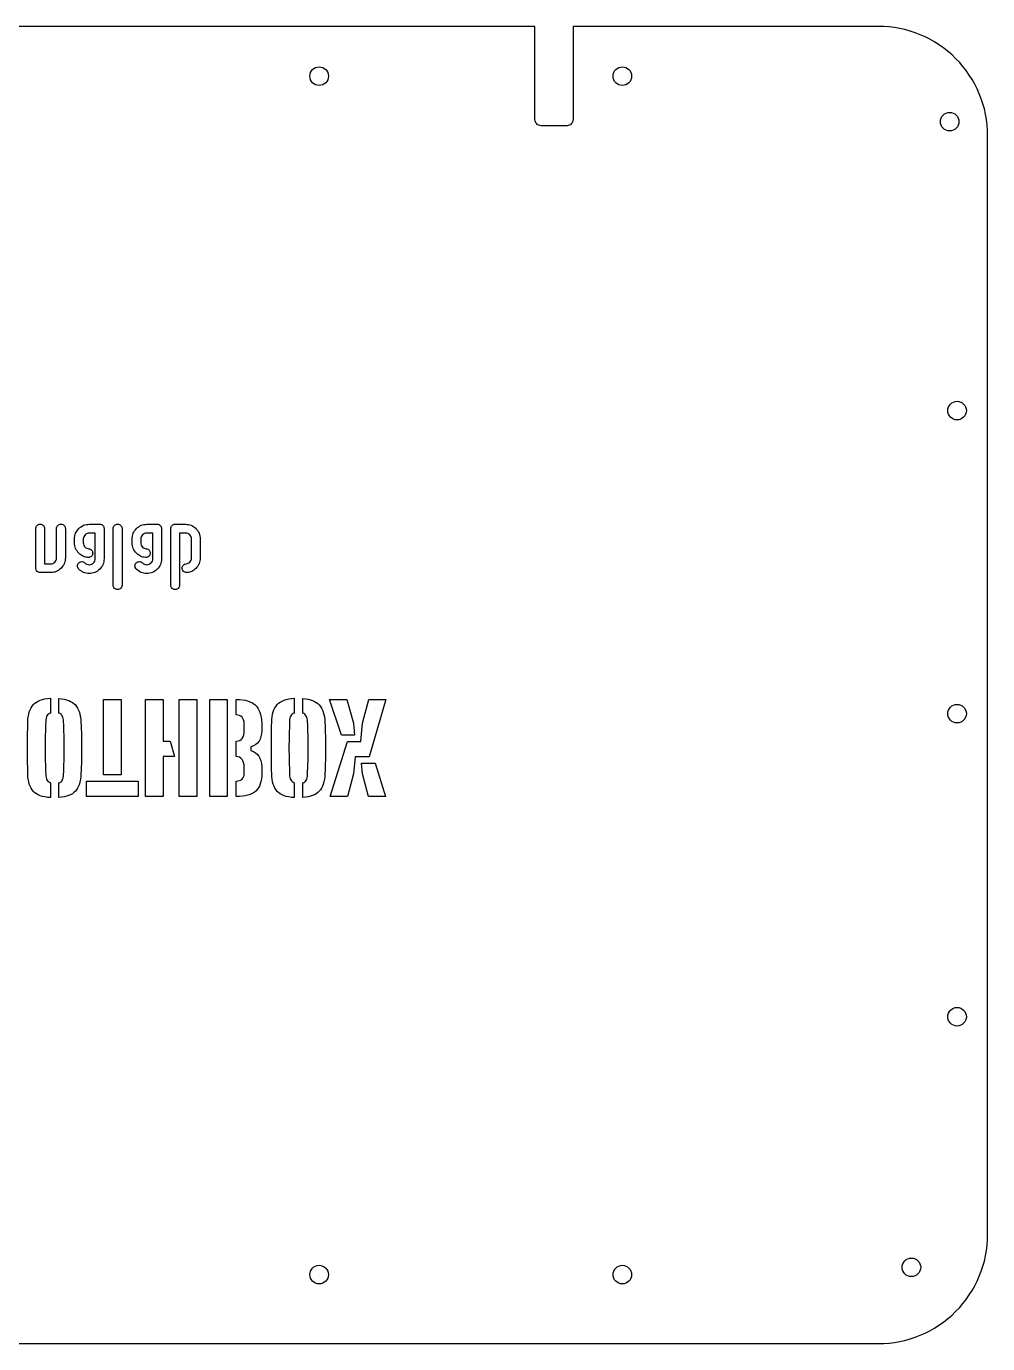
# Model space of a CAD drawing. Header units: millimetres. Extents: x -152 to 152, y -96 to 110.
# Drawn here: x 1.6 to 151.5, y -95.8 to 109.8 of the extents above; entities that cross this region are included whole.
import ezdxf

# ---------------------------------------------------------------- set-up
doc = ezdxf.new("R2010")
doc.units = ezdxf.units.MM
doc.layers.add('CUTOUTS', color=1, linetype='CONTINUOUS')
doc.layers.add('PERIMETER', color=5, linetype='CONTINUOUS')

msp = doc.modelspace()

# ---------------------------------------------------------------- linework, layer by layer
at = {"layer": 'CUTOUTS'}
for p, q in [((3.11, 25.22), (3.11, 31.4)), ((4.48, 31.4), (4.48, 25.91)), ((6.34, 26.84), (6.34, 31.4)), ((7.72, 31.4), (7.72, 26.84)), ((11.45, 32.09), (13.06, 32.09)), ((13.75, 31.4), (13.75, 26.7)), ((15.18, 22.57), (15.18, 31.4)), ((16.55, 31.4), (16.55, 22.57)), ((20.43, 32.09), (22.04, 32.09)), ((22.73, 31.4), (22.73, 26.7)), ((24.15, 22.57), (24.15, 31.4)), ((24.84, 32.09), (26.45, 32.09)), ((9.14, 29.19), (9.14, 29.78)), ((10.51, 29.78), (10.51, 29.18)), ((12.38, 30.71), (11.44, 30.71)), ((12.38, 26.7), (12.38, 30.71)), ((18.12, 29.19), (18.12, 29.78)), ((19.49, 29.78), (19.49, 29.18)), ((21.36, 30.71), (20.42, 30.71)), ((21.36, 26.7), (21.36, 30.71)), ((26.46, 30.71), (25.52, 30.71)), ((25.52, 30.71), (25.52, 22.57)), ((27.39, 26.83), (27.39, 29.78)), ((28.76, 29.78), (28.76, 26.83)), ((4.48, 25.91), (5.41, 25.91)), ((5.41, 24.53), (3.8, 24.53)), ((5.38, 4.93), (5.38, 2.62)), ((6.71, 2.6), (6.71, 4.89)), ((34.34, 2.32), (34.34, 4.74)), ((43.41, 4.93), (43.41, 2.62)), ((44.76, 2.6), (44.76, 4.89)), ((35.6, 0.02), (35.6, 1.03)), ((34.34, -4.17), (34.34, -1.76)), ((36.62, -2.68), (36.62, -3.22)), ((35.6, -6.88), (35.6, -5.8)), ((34.34, -10.4), (34.34, -7.99)), ((38.36, -6.22), (38.36, -6.74)), ((5.38, -8.24), (5.38, -10.57)), ((6.71, -10.57), (6.71, -8.28)), ((43.41, -8.24), (43.41, -10.57)), ((44.76, -10.57), (44.76, -8.28))]:
    msp.add_line(p, q, dxfattribs=at)
for points in [[(13.68, 4.75), (16.44, 4.75), (16.44, -7), (13.68, -7)], [(20.21, -10.4), (20.21, 4.75), (22.97, 4.75), (22.97, -1.75), (24.08, -1.75), (24.73, -4.17), (22.97, -4.17), (22.97, -10.4)], [(25.45, -10.4), (25.45, 4.75), (28.21, 4.75), (28.21, -10.4)], [(32.97, -10.4), (30.22, -10.4), (30.22, 4.75), (32.97, 4.75)], [(50.79, -0.83), (48.93, 4.75), (51.63, 4.75), (52.66, 1.03), (52.8, -0.83)], [(53.77, -1.81), (54.03, 1.03), (55.02, 4.75), (57.72, 4.75), (55.09, -4.23), (52.91, -4.23), (52.66, -6.87), (51.69, -10.4), (48.99, -10.4), (51.74, -1.81)], [(56.02, -5.2), (57.65, -10.4), (54.97, -10.4), (54.03, -6.87), (53.89, -5.2)], [(11.02, -7.99), (19.06, -7.99), (19.06, -10.4), (11.02, -10.4)]]:
    msp.add_lwpolyline(points, close=True, dxfattribs=at)
for centre in [(47.29, 102), (94.58, 102), (145.63, 94.9), (146.78, 49.82), (146.78, 2.53), (146.78, -44.76), (47.29, -85), (94.58, -85), (139.66, -83.86)]:
    msp.add_circle(centre, 1.45, dxfattribs=at)
for points, knots in [([(3.11, 31.4), (3.12, 31.5), (3.13, 31.59), (3.16, 31.67), (3.19, 31.74), (3.25, 31.81), (3.31, 31.89)], [-0.05741841, -0.05741841, -0.05741841, -0.05741841, -0.02862333, -0.02862333, -0.02862333, -0.00046856, -0.00046856, -0.00046856, -0.00046856]), ([(3.31, 31.89), (3.38, 31.95), (3.45, 32.01), (3.53, 32.04), (3.6, 32.07), (3.7, 32.08), (3.79, 32.09)], [-0.05716279, -0.05716279, -0.05716279, -0.05716279, -0.02900868, -0.02900868, -0.02900868, -0.00042718, -0.00042718, -0.00042718, -0.00042718]), ([(3.79, 32.09), (3.89, 32.08), (3.98, 32.07), (4.06, 32.04), (4.13, 32.01), (4.21, 31.95), (4.28, 31.89)], [-0.05720434, -0.05720434, -0.05720434, -0.05720434, -0.02862293, -0.02862293, -0.02862293, -0.0004685, -0.0004685, -0.0004685, -0.0004685]), ([(4.28, 31.89), (4.34, 31.81), (4.4, 31.74), (4.43, 31.67), (4.46, 31.59), (4.47, 31.5), (4.48, 31.4)], [-0.05716303, -0.05716303, -0.05716303, -0.05716303, -0.02900821, -0.02900821, -0.02900821, -0.00021313, -0.00021313, -0.00021313, -0.00021313]), ([(6.34, 31.4), (6.35, 31.5), (6.36, 31.59), (6.39, 31.67), (6.43, 31.74), (6.48, 31.81), (6.54, 31.89)], [-0.05741841, -0.05741841, -0.05741841, -0.05741841, -0.02862333, -0.02862333, -0.02862333, -0.00046856, -0.00046856, -0.00046856, -0.00046856]), ([(6.54, 31.89), (6.62, 31.95), (6.69, 32.01), (6.76, 32.04), (6.84, 32.07), (6.93, 32.08), (7.03, 32.09)], [-0.05716279, -0.05716279, -0.05716279, -0.05716279, -0.02900868, -0.02900868, -0.02900868, -0.00042722, -0.00042722, -0.00042722, -0.00042722]), ([(7.03, 32.09), (7.13, 32.08), (7.22, 32.07), (7.3, 32.04), (7.37, 32.01), (7.44, 31.95), (7.52, 31.89)], [-0.05720416, -0.05720416, -0.05720416, -0.05720416, -0.02862372, -0.02862372, -0.02862372, -0.00046856, -0.00046856, -0.00046856, -0.00046856]), ([(7.52, 31.89), (7.58, 31.81), (7.64, 31.74), (7.67, 31.67), (7.7, 31.59), (7.71, 31.5), (7.72, 31.4)], [-0.05716298, -0.05716298, -0.05716298, -0.05716298, -0.02900821, -0.02900821, -0.02900821, -0.00021313, -0.00021313, -0.00021313, -0.00021313]), ([(9.14, 29.78), (9.17, 30.09), (9.2, 30.4), (9.31, 30.67), (9.42, 30.94), (9.62, 31.17), (9.81, 31.41)], [-0.1839139, -0.1839139, -0.1839139, -0.1839139, -0.0919168, -0.0919168, -0.0919168, -0.0004525, -0.0004525, -0.0004525, -0.0004525]), ([(9.81, 31.41), (10.06, 31.61), (10.29, 31.81), (10.56, 31.92), (10.83, 32.03), (11.14, 32.06), (11.45, 32.09)], [-0.1836821, -0.1836821, -0.1836821, -0.1836821, -0.0922173, -0.0922173, -0.0922173, -0.0002207, -0.0002207, -0.0002207, -0.0002207]), ([(13.06, 32.09), (13.16, 32.08), (13.25, 32.07), (13.33, 32.04), (13.41, 32.01), (13.48, 31.95), (13.55, 31.89)], [-0.05741864, -0.05741864, -0.05741864, -0.05741864, -0.02862214, -0.02862214, -0.02862214, -0.00046845, -0.00046845, -0.00046845, -0.00046845]), ([(13.55, 31.89), (13.61, 31.81), (13.67, 31.74), (13.7, 31.67), (13.73, 31.59), (13.74, 31.5), (13.75, 31.4)], [-0.05716308, -0.05716308, -0.05716308, -0.05716308, -0.02900821, -0.02900821, -0.02900821, -0.00021313, -0.00021313, -0.00021313, -0.00021313]), ([(15.18, 31.4), (15.18, 31.5), (15.19, 31.59), (15.22, 31.67), (15.26, 31.74), (15.31, 31.81), (15.37, 31.89)], [-0.05741841, -0.05741841, -0.05741841, -0.05741841, -0.02862333, -0.02862333, -0.02862333, -0.00046861, -0.00046861, -0.00046861, -0.00046861]), ([(15.37, 31.89), (15.45, 31.95), (15.52, 32.01), (15.59, 32.04), (15.67, 32.07), (15.76, 32.08), (15.86, 32.09)], [-0.05716259, -0.05716259, -0.05716259, -0.05716259, -0.02900774, -0.02900774, -0.02900774, -0.00042726, -0.00042726, -0.00042726, -0.00042726]), ([(15.86, 32.09), (15.96, 32.08), (16.05, 32.07), (16.13, 32.04), (16.2, 32.01), (16.27, 31.95), (16.35, 31.89)], [-0.05720412, -0.05720412, -0.05720412, -0.05720412, -0.02862372, -0.02862372, -0.02862372, -0.00046856, -0.00046856, -0.00046856, -0.00046856]), ([(16.35, 31.89), (16.41, 31.81), (16.47, 31.74), (16.5, 31.67), (16.53, 31.59), (16.54, 31.5), (16.55, 31.4)], [-0.05716298, -0.05716298, -0.05716298, -0.05716298, -0.02900821, -0.02900821, -0.02900821, -0.00021313, -0.00021313, -0.00021313, -0.00021313]), ([(18.12, 29.78), (18.15, 30.09), (18.18, 30.4), (18.29, 30.67), (18.4, 30.94), (18.59, 31.17), (18.79, 31.41)], [-0.1839139, -0.1839139, -0.1839139, -0.1839139, -0.0919168, -0.0919168, -0.0919168, -0.0004525, -0.0004525, -0.0004525, -0.0004525]), ([(18.79, 31.41), (19.03, 31.61), (19.27, 31.81), (19.54, 31.92), (19.8, 32.03), (20.11, 32.06), (20.43, 32.09)], [-0.1836837, -0.1836837, -0.1836837, -0.1836837, -0.0922173, -0.0922173, -0.0922173, -0.0002207, -0.0002207, -0.0002207, -0.0002207]), ([(22.04, 32.09), (22.14, 32.08), (22.23, 32.07), (22.31, 32.04), (22.38, 32.01), (22.45, 31.95), (22.53, 31.89)], [-0.05741827, -0.05741827, -0.05741827, -0.05741827, -0.02862372, -0.02862372, -0.02862372, -0.00046856, -0.00046856, -0.00046856, -0.00046856]), ([(22.53, 31.89), (22.59, 31.81), (22.65, 31.74), (22.68, 31.67), (22.71, 31.59), (22.72, 31.5), (22.73, 31.4)], [-0.05716298, -0.05716298, -0.05716298, -0.05716298, -0.02900821, -0.02900821, -0.02900821, -0.00021313, -0.00021313, -0.00021313, -0.00021313]), ([(24.15, 31.4), (24.16, 31.5), (24.17, 31.59), (24.2, 31.67), (24.23, 31.74), (24.29, 31.81), (24.35, 31.89)], [-0.05741841, -0.05741841, -0.05741841, -0.05741841, -0.02862333, -0.02862333, -0.02862333, -0.00046861, -0.00046861, -0.00046861, -0.00046861]), ([(24.35, 31.89), (24.43, 31.95), (24.5, 32.01), (24.57, 32.04), (24.65, 32.07), (24.74, 32.08), (24.84, 32.09)], [-0.05716446, -0.05716446, -0.05716446, -0.05716446, -0.02900962, -0.02900962, -0.02900962, -0.00021311, -0.00021311, -0.00021311, -0.00021311]), ([(26.45, 32.09), (26.77, 32.06), (27.08, 32.03), (27.34, 31.92), (27.61, 31.81), (27.85, 31.61), (28.09, 31.41)], [-0.1839139, -0.1839139, -0.1839139, -0.1839139, -0.0919173, -0.0919173, -0.0919173, -0.0004524, -0.0004524, -0.0004524, -0.0004524]), ([(28.09, 31.41), (28.29, 31.17), (28.48, 30.94), (28.59, 30.67), (28.7, 30.4), (28.73, 30.09), (28.76, 29.78)], [-0.1836833, -0.1836833, -0.1836833, -0.1836833, -0.0922179, -0.0922179, -0.0922179, -0.0002207, -0.0002207, -0.0002207, -0.0002207]), ([(9.82, 27.56), (9.62, 27.8), (9.42, 28.03), (9.31, 28.3), (9.2, 28.57), (9.17, 28.88), (9.14, 29.19)], [-0.1835932, -0.1835932, -0.1835932, -0.1835932, -0.0921446, -0.0921446, -0.0921446, -0.0002219, -0.0002219, -0.0002219, -0.0002219]), ([(10.79, 30.44), (10.79, 30.44), (10.79, 30.44), (10.79, 30.44), (10.71, 30.34), (10.63, 30.25), (10.58, 30.14), (10.54, 30.02), (10.52, 29.9), (10.51, 29.79), (10.51, 29.79), (10.51, 29.79), (10.51, 29.78)], [-0.06929924, -0.06929924, -0.06929924, -0.06929924, -0.06887265, -0.06887265, -0.06887265, -0.03420198, -0.03420198, -0.03420198, 0, 0, 0, 0.0002338, 0.0002338, 0.0002338, 0.0002338]), ([(10.51, 29.18), (10.51, 29.18), (10.51, 29.18), (10.51, 29.18), (10.52, 29.06), (10.53, 28.94), (10.58, 28.83), (10.63, 28.72), (10.71, 28.62), (10.78, 28.53), (10.78, 28.53), (10.78, 28.53), (10.78, 28.53)], [-0.06924978, -0.06924978, -0.06924978, -0.06924978, -0.06901931, -0.06901931, -0.06901931, -0.03474431, -0.03474431, -0.03474431, 0, 0, 0, 0.00046481, 0.00046481, 0.00046481, 0.00046481]), ([(11.44, 30.71), (11.44, 30.71), (11.44, 30.71), (11.44, 30.71), (11.32, 30.7), (11.2, 30.69), (11.09, 30.65), (10.98, 30.6), (10.88, 30.52), (10.79, 30.44), (10.79, 30.44), (10.79, 30.44), (10.79, 30.44)], [-0.06910663, -0.06910663, -0.06910663, -0.06910663, -0.06887287, -0.06887287, -0.06887287, -0.03467042, -0.03467042, -0.03467042, 0, 0, 0, 0.00042659, 0.00042659, 0.00042659, 0.00042659]), ([(18.8, 27.56), (18.6, 27.8), (18.4, 28.03), (18.29, 28.3), (18.18, 28.57), (18.15, 28.88), (18.12, 29.19)], [-0.1835931, -0.1835931, -0.1835931, -0.1835931, -0.0921446, -0.0921446, -0.0921446, -0.0002219, -0.0002219, -0.0002219, -0.0002219]), ([(19.77, 30.44), (19.76, 30.44), (19.76, 30.44), (19.76, 30.44), (19.69, 30.34), (19.61, 30.25), (19.56, 30.14), (19.51, 30.02), (19.5, 29.9), (19.49, 29.79), (19.49, 29.79), (19.49, 29.79), (19.49, 29.78)], [-0.06929986, -0.06929986, -0.06929986, -0.06929986, -0.06887336, -0.06887336, -0.06887336, -0.03420161, -0.03420161, -0.03420161, 0, 0, 0, 0.00023361, 0.00023361, 0.00023361, 0.00023361]), ([(19.49, 29.18), (19.49, 29.18), (19.49, 29.18), (19.49, 29.18), (19.5, 29.06), (19.51, 28.94), (19.56, 28.83), (19.61, 28.72), (19.68, 28.62), (19.76, 28.53), (19.76, 28.53), (19.76, 28.53), (19.76, 28.53)], [-0.06925081, -0.06925081, -0.06925081, -0.06925081, -0.06902037, -0.06902037, -0.06902037, -0.03474537, -0.03474537, -0.03474537, 0, 0, 0, 0.00046467, 0.00046467, 0.00046467, 0.00046467]), ([(20.42, 30.71), (20.42, 30.71), (20.42, 30.71), (20.42, 30.71), (20.3, 30.7), (20.18, 30.69), (20.07, 30.65), (19.95, 30.6), (19.86, 30.52), (19.77, 30.44), (19.77, 30.44), (19.77, 30.44), (19.77, 30.44)], [-0.06910823, -0.06910823, -0.06910823, -0.06910823, -0.06887444, -0.06887444, -0.06887444, -0.03467199, -0.03467199, -0.03467199, 0, 0, 0, 0.00042651, 0.00042651, 0.00042651, 0.00042651]), ([(27.11, 30.44), (27.11, 30.44), (27.11, 30.44), (27.11, 30.44), (27.02, 30.52), (26.93, 30.6), (26.81, 30.65), (26.7, 30.69), (26.58, 30.7), (26.46, 30.71), (26.46, 30.71), (26.46, 30.71), (26.46, 30.71)], [-0.06929934, -0.06929934, -0.06929934, -0.06929934, -0.06887287, -0.06887287, -0.06887287, -0.03420245, -0.03420245, -0.03420245, 0, 0, 0, 0.00023376, 0.00023376, 0.00023376, 0.00023376]), ([(27.39, 29.78), (27.39, 29.79), (27.39, 29.79), (27.39, 29.79), (27.38, 29.9), (27.37, 30.02), (27.32, 30.14), (27.27, 30.25), (27.19, 30.34), (27.12, 30.44), (27.12, 30.44), (27.12, 30.44), (27.11, 30.44)], [-0.06910744, -0.06910744, -0.06910744, -0.06910744, -0.06887365, -0.06887365, -0.06887365, -0.03467214, -0.03467214, -0.03467214, 0, 0, 0, 0.00042647, 0.00042647, 0.00042647, 0.00042647]), ([(6.07, 26.18), (6.07, 26.18), (6.07, 26.18), (6.07, 26.18), (6.15, 26.28), (6.23, 26.37), (6.28, 26.48), (6.32, 26.6), (6.33, 26.72), (6.34, 26.83), (6.34, 26.83), (6.34, 26.84), (6.34, 26.84)], [-0.06929971, -0.06929971, -0.06929971, -0.06929971, -0.06887319, -0.06887319, -0.06887319, -0.03420198, -0.03420198, -0.03420198, 0, 0, 0, 0.00023378, 0.00023378, 0.00023378, 0.00023378]), ([(7.72, 26.84), (7.69, 26.53), (7.66, 26.22), (7.55, 25.95), (7.44, 25.69), (7.24, 25.45), (7.04, 25.21)], [-0.1839149, -0.1839149, -0.1839149, -0.1839149, -0.0919173, -0.0919173, -0.0919173, -0.0004525, -0.0004525, -0.0004525, -0.0004525]), ([(11.24, 26.89), (10.97, 26.93), (10.71, 26.98), (10.47, 27.09), (10.24, 27.2), (10.03, 27.38), (9.82, 27.56)], [-0.1631714, -0.1631714, -0.1631714, -0.1631714, -0.0823943, -0.0823943, -0.0823943, -0.000398, -0.000398, -0.000398, -0.000398]), ([(10.78, 28.53), (10.79, 28.52), (10.79, 28.52), (10.79, 28.52), (10.87, 28.45), (10.95, 28.38), (11.05, 28.34), (11.15, 28.29), (11.26, 28.28), (11.36, 28.26)], [-0.06137505, -0.06137505, -0.06137505, -0.06137505, -0.06090822, -0.06090822, -0.06090822, -0.02998297, -0.02998297, -0.02998297, -0.00007409, -0.00007409, -0.00007409, -0.00007409]), ([(11.79, 27.09), (11.71, 27.03), (11.63, 26.97), (11.55, 26.94), (11.46, 26.9), (11.35, 26.9), (11.24, 26.89)], [-0.06302761, -0.06302761, -0.06302761, -0.06302761, -0.03338768, -0.03338768, -0.03338768, -0.00055925, -0.00055925, -0.00055925, -0.00055925]), ([(11.36, 28.26), (11.44, 28.24), (11.52, 28.23), (11.59, 28.2), (11.66, 28.16), (11.72, 28.11), (11.79, 28.05)], [-0.05138142, -0.05138142, -0.05138142, -0.05138142, -0.02583302, -0.02583302, -0.02583302, -0.00039636, -0.00039636, -0.00039636, -0.00039636]), ([(11.79, 28.05), (11.85, 27.98), (11.9, 27.91), (11.94, 27.84), (11.97, 27.76), (11.98, 27.67), (11.98, 27.57)], [-0.05660153, -0.05660153, -0.05660153, -0.05660153, -0.02882731, -0.02882731, -0.02882731, -0.00044736, -0.00044736, -0.00044736, -0.00044736]), ([(11.98, 27.57), (11.98, 27.48), (11.97, 27.39), (11.93, 27.32), (11.9, 27.24), (11.85, 27.17), (11.79, 27.09)], [-0.05643209, -0.05643209, -0.05643209, -0.05643209, -0.02877571, -0.02877571, -0.02877571, -0.00051534, -0.00051534, -0.00051534, -0.00051534]), ([(20.22, 26.89), (19.95, 26.93), (19.68, 26.98), (19.45, 27.09), (19.22, 27.2), (19.01, 27.38), (18.8, 27.56)], [-0.1631729, -0.1631729, -0.1631729, -0.1631729, -0.0823959, -0.0823959, -0.0823959, -0.0003981, -0.0003981, -0.0003981, -0.0003981]), ([(19.76, 28.53), (19.76, 28.52), (19.76, 28.52), (19.77, 28.52), (19.85, 28.45), (19.93, 28.38), (20.03, 28.34), (20.13, 28.29), (20.23, 28.28), (20.33, 28.26)], [-0.06137306, -0.06137306, -0.06137306, -0.06137306, -0.06090637, -0.06090637, -0.06090637, -0.02998112, -0.02998112, -0.02998112, -0.00007404, -0.00007404, -0.00007404, -0.00007404]), ([(20.76, 27.09), (20.68, 27.03), (20.61, 26.97), (20.53, 26.94), (20.44, 26.9), (20.33, 26.9), (20.22, 26.89)], [-0.06302612, -0.06302612, -0.06302612, -0.06302612, -0.03338768, -0.03338768, -0.03338768, -0.00055923, -0.00055923, -0.00055923, -0.00055923]), ([(20.33, 28.26), (20.42, 28.24), (20.5, 28.23), (20.57, 28.2), (20.63, 28.16), (20.7, 28.11), (20.76, 28.05)], [-0.05138148, -0.05138148, -0.05138148, -0.05138148, -0.02583302, -0.02583302, -0.02583302, -0.00039636, -0.00039636, -0.00039636, -0.00039636]), ([(20.76, 28.05), (20.82, 27.98), (20.88, 27.91), (20.91, 27.84), (20.94, 27.76), (20.95, 27.67), (20.96, 27.57)], [-0.05660153, -0.05660153, -0.05660153, -0.05660153, -0.02882731, -0.02882731, -0.02882731, -0.00044736, -0.00044736, -0.00044736, -0.00044736]), ([(20.96, 27.57), (20.95, 27.48), (20.94, 27.39), (20.91, 27.32), (20.88, 27.24), (20.82, 27.17), (20.76, 27.09)], [-0.05643209, -0.05643209, -0.05643209, -0.05643209, -0.02877571, -0.02877571, -0.02877571, -0.00051524, -0.00051524, -0.00051524, -0.00051524]), ([(27.12, 26.17), (27.12, 26.17), (27.12, 26.17), (27.12, 26.17), (27.2, 26.27), (27.28, 26.36), (27.32, 26.48), (27.37, 26.59), (27.38, 26.71), (27.39, 26.83), (27.39, 26.83), (27.39, 26.83), (27.39, 26.83)], [-0.06950171, -0.06950171, -0.06950171, -0.06950171, -0.06901983, -0.06901983, -0.06901983, -0.03427406, -0.03427406, -0.03427406, 0, 0, 0, 0.00023047, 0.00023047, 0.00023047, 0.00023047]), ([(28.76, 26.83), (28.73, 26.52), (28.7, 26.21), (28.59, 25.95), (28.48, 25.68), (28.29, 25.44), (28.08, 25.2)], [-0.1837674, -0.1837674, -0.1837674, -0.1837674, -0.0918447, -0.0918447, -0.0918447, -0.0003931, -0.0003931, -0.0003931, -0.0003931]), ([(3.31, 24.73), (3.25, 24.81), (3.19, 24.88), (3.16, 24.95), (3.13, 25.03), (3.12, 25.12), (3.11, 25.22)], [-0.05716335, -0.05716335, -0.05716335, -0.05716335, -0.02900821, -0.02900821, -0.02900821, -0.00021314, -0.00021314, -0.00021314, -0.00021314]), ([(3.8, 24.53), (3.7, 24.54), (3.6, 24.55), (3.53, 24.58), (3.45, 24.61), (3.38, 24.67), (3.31, 24.73)], [-0.05741822, -0.05741822, -0.05741822, -0.05741822, -0.02862266, -0.02862266, -0.02862266, -0.00046858, -0.00046858, -0.00046858, -0.00046858]), ([(5.41, 25.91), (5.42, 25.91), (5.42, 25.91), (5.42, 25.91), (5.53, 25.92), (5.65, 25.93), (5.77, 25.97), (5.88, 26.02), (5.98, 26.1), (6.07, 26.18), (6.07, 26.18), (6.07, 26.18), (6.07, 26.18)], [-0.06910769, -0.06910769, -0.06910769, -0.06910769, -0.06887392, -0.06887392, -0.06887392, -0.03467148, -0.03467148, -0.03467148, 0, 0, 0, 0.00042653, 0.00042653, 0.00042653, 0.00042653]), ([(7.04, 25.21), (6.8, 25.01), (6.57, 24.81), (6.3, 24.7), (6.03, 24.59), (5.72, 24.56), (5.41, 24.53)], [-0.1836829, -0.1836829, -0.1836829, -0.1836829, -0.0922173, -0.0922173, -0.0922173, -0.0002207, -0.0002207, -0.0002207, -0.0002207]), ([(9.6, 25.57), (9.61, 25.66), (9.62, 25.75), (9.65, 25.83), (9.68, 25.91), (9.74, 25.98), (9.8, 26.05)], [-0.05719197, -0.05719197, -0.05719197, -0.05719197, -0.02862293, -0.02862293, -0.02862293, -0.00046854, -0.00046854, -0.00046854, -0.00046854]), ([(9.79, 25.09), (9.73, 25.16), (9.68, 25.23), (9.65, 25.31), (9.62, 25.38), (9.61, 25.47), (9.6, 25.57)], [-0.05605059, -0.05605059, -0.05605059, -0.05605059, -0.02807088, -0.02807088, -0.02807088, -0.0004408, -0.0004408, -0.0004408, -0.0004408]), ([(11.44, 24.39), (11.12, 24.42), (10.82, 24.45), (10.55, 24.56), (10.28, 24.68), (10.03, 24.88), (9.79, 25.09)], [-0.1864816, -0.1864816, -0.1864816, -0.1864816, -0.0941465, -0.0941465, -0.0941465, -0.0004905, -0.0004905, -0.0004905, -0.0004905]), ([(9.8, 26.05), (9.87, 26.11), (9.94, 26.17), (10.02, 26.2), (10.09, 26.23), (10.19, 26.24), (10.28, 26.25)], [-0.05716292, -0.05716292, -0.05716292, -0.05716292, -0.02900774, -0.02900774, -0.02900774, -0.00043873, -0.00043873, -0.00043873, -0.00043873]), ([(10.28, 26.25), (10.38, 26.24), (10.47, 26.23), (10.55, 26.2), (10.63, 26.17), (10.7, 26.11), (10.77, 26.04), (10.77, 26.04), (10.77, 26.04), (10.77, 26.04)], [-0.05753968, -0.05753968, -0.05753968, -0.05753968, -0.02893581, -0.02893581, -0.02893581, 0, 0, 0, 0.00002666, 0.00002666, 0.00002666, 0.00002666]), ([(10.77, 26.04), (10.77, 26.04), (10.77, 26.04), (10.77, 26.04), (10.87, 25.96), (10.96, 25.88), (11.08, 25.84), (11.19, 25.79), (11.32, 25.78), (11.43, 25.77), (11.44, 25.77), (11.44, 25.77), (11.44, 25.77)], [-0.07008493, -0.07008493, -0.07008493, -0.07008493, -0.07005825, -0.07005825, -0.07005825, -0.03485098, -0.03485098, -0.03485098, 0, 0, 0, 0.00045584, 0.00045584, 0.00045584, 0.00045584]), ([(11.44, 25.77), (11.44, 25.77), (11.44, 25.77), (11.44, 25.77), (11.56, 25.78), (11.68, 25.79), (11.8, 25.83), (11.91, 25.88), (12.01, 25.96), (12.1, 26.04), (12.1, 26.04), (12.1, 26.04), (12.1, 26.04)], [-0.0697042, -0.0697042, -0.0697042, -0.0697042, -0.06924866, -0.06924866, -0.06924866, -0.03459677, -0.03459677, -0.03459677, 0, 0, 0, 0.00043649, 0.00043649, 0.00043649, 0.00043649]), ([(13.07, 25.06), (12.83, 24.86), (12.59, 24.67), (12.33, 24.55), (12.06, 24.44), (11.75, 24.42), (11.44, 24.39)], [-0.1836811, -0.1836811, -0.1836811, -0.1836811, -0.0922192, -0.0922192, -0.0922192, -0.0004574, -0.0004574, -0.0004574, -0.0004574]), ([(12.1, 26.04), (12.1, 26.04), (12.1, 26.04), (12.1, 26.04), (12.18, 26.14), (12.26, 26.23), (12.31, 26.34), (12.35, 26.46), (12.37, 26.58), (12.38, 26.69), (12.38, 26.69), (12.38, 26.69), (12.38, 26.7)], [-0.06934915, -0.06934915, -0.06934915, -0.06934915, -0.06891174, -0.06891174, -0.06891174, -0.03429272, -0.03429272, -0.03429272, 0, 0, 0, 0.00027398, 0.00027398, 0.00027398, 0.00027398]), ([(13.75, 26.7), (13.72, 26.39), (13.69, 26.08), (13.58, 25.81), (13.47, 25.54), (13.27, 25.3), (13.07, 25.06)], [-0.1848031, -0.1848031, -0.1848031, -0.1848031, -0.0921726, -0.0921726, -0.0921726, -0.000454, -0.000454, -0.000454, -0.000454]), ([(18.57, 25.57), (18.58, 25.66), (18.59, 25.75), (18.62, 25.83), (18.66, 25.91), (18.71, 25.98), (18.77, 26.05)], [-0.0571922, -0.0571922, -0.0571922, -0.0571922, -0.02862293, -0.02862293, -0.02862293, -0.00046854, -0.00046854, -0.00046854, -0.00046854]), ([(18.77, 25.09), (18.71, 25.16), (18.65, 25.23), (18.62, 25.31), (18.59, 25.38), (18.58, 25.47), (18.57, 25.57)], [-0.05605149, -0.05605149, -0.05605149, -0.05605149, -0.02807053, -0.02807053, -0.02807053, -0.00044057, -0.00044057, -0.00044057, -0.00044057]), ([(18.77, 26.05), (18.85, 26.11), (18.92, 26.17), (18.99, 26.2), (19.07, 26.23), (19.16, 26.24), (19.26, 26.25)], [-0.05716292, -0.05716292, -0.05716292, -0.05716292, -0.02900774, -0.02900774, -0.02900774, -0.00043873, -0.00043873, -0.00043873, -0.00043873]), ([(20.42, 24.39), (20.1, 24.42), (19.79, 24.45), (19.52, 24.56), (19.25, 24.68), (19.01, 24.88), (18.77, 25.09)], [-0.1864816, -0.1864816, -0.1864816, -0.1864816, -0.0941465, -0.0941465, -0.0941465, -0.0004903, -0.0004903, -0.0004903, -0.0004903]), ([(19.26, 26.25), (19.36, 26.24), (19.45, 26.23), (19.53, 26.2), (19.6, 26.17), (19.68, 26.11), (19.75, 26.04), (19.75, 26.04), (19.75, 26.04), (19.75, 26.04)], [-0.05753968, -0.05753968, -0.05753968, -0.05753968, -0.02893581, -0.02893581, -0.02893581, 0, 0, 0, 0.00002657, 0.00002657, 0.00002657, 0.00002657]), ([(19.75, 26.04), (19.75, 26.04), (19.75, 26.04), (19.75, 26.04), (19.84, 25.96), (19.94, 25.88), (20.05, 25.84), (20.17, 25.79), (20.29, 25.78), (20.41, 25.77), (20.41, 25.77), (20.41, 25.77), (20.42, 25.77)], [-0.07008515, -0.07008515, -0.07008515, -0.07008515, -0.07005855, -0.07005855, -0.07005855, -0.03485286, -0.03485286, -0.03485286, 0, 0, 0, 0.00045577, 0.00045577, 0.00045577, 0.00045577]), ([(20.42, 25.77), (20.42, 25.77), (20.42, 25.77), (20.42, 25.77), (20.54, 25.78), (20.66, 25.79), (20.78, 25.83), (20.89, 25.88), (20.98, 25.96), (21.07, 26.04), (21.07, 26.04), (21.08, 26.04), (21.08, 26.04)], [-0.06970415, -0.06970415, -0.06970415, -0.06970415, -0.06924866, -0.06924866, -0.06924866, -0.03459677, -0.03459677, -0.03459677, 0, 0, 0, 0.00043649, 0.00043649, 0.00043649, 0.00043649]), ([(22.05, 25.06), (21.81, 24.86), (21.57, 24.67), (21.3, 24.55), (21.04, 24.44), (20.73, 24.42), (20.42, 24.39)], [-0.1836807, -0.1836807, -0.1836807, -0.1836807, -0.0922173, -0.0922173, -0.0922173, -0.0004574, -0.0004574, -0.0004574, -0.0004574]), ([(21.08, 26.04), (21.08, 26.04), (21.08, 26.04), (21.08, 26.04), (21.16, 26.14), (21.23, 26.23), (21.28, 26.34), (21.33, 26.46), (21.34, 26.58), (21.36, 26.69), (21.36, 26.69), (21.36, 26.69), (21.36, 26.7)], [-0.06934915, -0.06934915, -0.06934915, -0.06934915, -0.06891174, -0.06891174, -0.06891174, -0.03429272, -0.03429272, -0.03429272, 0, 0, 0, 0.00027398, 0.00027398, 0.00027398, 0.00027398]), ([(22.73, 26.7), (22.7, 26.39), (22.67, 26.08), (22.55, 25.81), (22.44, 25.54), (22.25, 25.3), (22.05, 25.06)], [-0.1848024, -0.1848024, -0.1848024, -0.1848024, -0.0921715, -0.0921715, -0.0921715, -0.0004541, -0.0004541, -0.0004541, -0.0004541]), ([(25.92, 25.22), (25.93, 25.32), (25.94, 25.41), (25.97, 25.48), (26, 25.56), (26.06, 25.63), (26.12, 25.7)], [-0.05691205, -0.05691205, -0.05691205, -0.05691205, -0.02848443, -0.02848443, -0.02848443, -0.0002864, -0.0002864, -0.0002864, -0.0002864]), ([(26.12, 24.73), (26.06, 24.81), (26, 24.88), (25.97, 24.95), (25.94, 25.03), (25.93, 25.12), (25.92, 25.22)], [-0.05711203, -0.05711203, -0.05711203, -0.05711203, -0.02900821, -0.02900821, -0.02900821, -0.00043551, -0.00043551, -0.00043551, -0.00043551]), ([(26.12, 25.7), (26.19, 25.76), (26.25, 25.81), (26.31, 25.84), (26.38, 25.87), (26.46, 25.89), (26.55, 25.91)], [-0.05060306, -0.05060306, -0.05060306, -0.05060306, -0.0258005, -0.0258005, -0.0258005, -0.00005597, -0.00005597, -0.00005597, -0.00005597]), ([(26.64, 24.53), (26.53, 24.54), (26.43, 24.55), (26.35, 24.58), (26.27, 24.61), (26.19, 24.67), (26.12, 24.73)], [-0.06056904, -0.06056904, -0.06056904, -0.06056904, -0.02939016, -0.02939016, -0.02939016, -0.00052045, -0.00052045, -0.00052045, -0.00052045]), ([(26.55, 25.91), (26.65, 25.92), (26.75, 25.94), (26.85, 25.99), (26.95, 26.03), (27.03, 26.1), (27.11, 26.17), (27.12, 26.17), (27.12, 26.17), (27.12, 26.17)], [-0.06084259, -0.06084259, -0.06084259, -0.06084259, -0.03041297, -0.03041297, -0.03041297, 0, 0, 0, 0.00048475, 0.00048475, 0.00048475, 0.00048475]), ([(28.08, 25.2), (27.87, 25.02), (27.66, 24.84), (27.42, 24.73), (27.19, 24.62), (26.92, 24.58), (26.64, 24.53)], [-0.1655173, -0.1655173, -0.1655173, -0.1655173, -0.0828539, -0.0828539, -0.0828539, -0.000548, -0.000548, -0.000548, -0.000548]), ([(15.37, 22.08), (15.31, 22.16), (15.26, 22.23), (15.22, 22.3), (15.19, 22.38), (15.18, 22.47), (15.18, 22.57)], [-0.0571634, -0.0571634, -0.0571634, -0.0571634, -0.02900868, -0.02900868, -0.02900868, -0.00021312, -0.00021312, -0.00021312, -0.00021312]), ([(15.86, 21.89), (15.76, 21.89), (15.67, 21.9), (15.59, 21.93), (15.52, 21.97), (15.45, 22.02), (15.37, 22.08)], [-0.05720389, -0.05720389, -0.05720389, -0.05720389, -0.02862345, -0.02862345, -0.02862345, -0.00046861, -0.00046861, -0.00046861, -0.00046861]), ([(16.35, 22.08), (16.27, 22.02), (16.2, 21.97), (16.13, 21.93), (16.05, 21.9), (15.96, 21.89), (15.86, 21.89)], [-0.05716259, -0.05716259, -0.05716259, -0.05716259, -0.02900774, -0.02900774, -0.02900774, -0.00042731, -0.00042731, -0.00042731, -0.00042731]), ([(16.55, 22.57), (16.54, 22.47), (16.53, 22.38), (16.5, 22.3), (16.47, 22.23), (16.41, 22.16), (16.35, 22.08)], [-0.05741889, -0.05741889, -0.05741889, -0.05741889, -0.02862333, -0.02862333, -0.02862333, -0.00046861, -0.00046861, -0.00046861, -0.00046861]), ([(24.35, 22.08), (24.29, 22.16), (24.23, 22.23), (24.2, 22.3), (24.17, 22.38), (24.16, 22.47), (24.15, 22.57)], [-0.0571634, -0.0571634, -0.0571634, -0.0571634, -0.02900868, -0.02900868, -0.02900868, -0.00021312, -0.00021312, -0.00021312, -0.00021312]), ([(24.84, 21.89), (24.74, 21.89), (24.65, 21.9), (24.57, 21.93), (24.5, 21.97), (24.43, 22.02), (24.35, 22.08)], [-0.05720576, -0.05720576, -0.05720576, -0.05720576, -0.02862345, -0.02862345, -0.02862345, -0.00046861, -0.00046861, -0.00046861, -0.00046861]), ([(25.33, 22.08), (25.25, 22.02), (25.18, 21.97), (25.1, 21.93), (25.03, 21.9), (24.94, 21.89), (24.84, 21.89)], [-0.05716071, -0.05716071, -0.05716071, -0.05716071, -0.02900587, -0.02900587, -0.02900587, -0.00042731, -0.00042731, -0.00042731, -0.00042731]), ([(25.52, 22.57), (25.52, 22.47), (25.51, 22.38), (25.47, 22.3), (25.44, 22.23), (25.39, 22.16), (25.33, 22.08)], [-0.05741889, -0.05741889, -0.05741889, -0.05741889, -0.02862333, -0.02862333, -0.02862333, -0.00046861, -0.00046861, -0.00046861, -0.00046861]), ([(35.27, 1.99), (35.27, 1.99), (35.27, 1.99), (35.27, 1.99), (35.05, 2.21), (34.74, 2.32), (34.34, 2.32)], [-0.0008429, -0.0008429, -0.0008429, -0.0008429, 0, 0, 0, 0.9705136, 0.9705136, 0.9705136, 0.9705136]), ([(37.34, 3.88), (37.95, 3.31), (38.29, 2.38), (38.34, 1.07), (38.34, 1.07), (38.34, 1.07), (38.34, 1.07)], [0, 0, 0, 0, 1, 1, 1, 1.000118, 1.000118, 1.000118, 1.000118]), ([(1.83, -0.9), (1.83, -0.9), (1.83, -0.9), (1.83, -0.9), (1.83, -0.26), (1.84, 0.43), (1.85, 1.16)], [-0.000262, -0.000262, -0.000262, -0.000262, 0, 0, 0, 1, 1, 1, 1]), ([(10.15, 1.13), (10.18, 0.42), (10.21, -0.26), (10.22, -0.92), (10.22, -0.92), (10.22, -0.92), (10.22, -0.92)], [0, 0, 0, 0, 1, 1, 1, 1.000005, 1.000005, 1.000005, 1.000005]), ([(35.6, 1.03), (35.6, 1.43), (35.49, 1.75), (35.27, 1.99), (35.27, 1.99), (35.27, 1.99), (35.27, 1.99)], [0, 0, 0, 0, 1, 1, 1, 1.000817, 1.000817, 1.000817, 1.000817]), ([(38.34, 1.07), (38.34, 1.07), (38.34, 1.06), (38.34, 1.06), (38.36, 0.84), (38.36, 0.64), (38.36, 0.47)], [-0.000694, -0.000694, -0.000694, -0.000694, 0, 0, 0, 1, 1, 1, 1]), ([(38.36, 0.47), (38.36, 0.3), (38.36, 0.1), (38.34, -0.11), (38.34, -0.11), (38.34, -0.11), (38.34, -0.11)], [0, 0, 0, 0, 1, 1, 1, 1.001725, 1.001725, 1.001725, 1.001725]), ([(39.86, -0.9), (39.86, -0.9), (39.86, -0.9), (39.86, -0.9), (39.86, -0.26), (39.87, 0.43), (39.89, 1.16)], [-0.000262, -0.000262, -0.000262, -0.000262, 0, 0, 0, 1, 1, 1, 1]), ([(48.2, 1.13), (48.23, 0.42), (48.25, -0.26), (48.27, -0.92), (48.27, -0.92), (48.27, -0.92), (48.27, -0.92)], [0, 0, 0, 0, 1, 1, 1, 1.000005, 1.000005, 1.000005, 1.000005]), ([(1.81, -2.83), (1.81, -2.2), (1.81, -1.55), (1.83, -0.9), (1.83, -0.9), (1.83, -0.9), (1.83, -0.9)], [0, 0, 0, 0, 1, 1, 1, 1.000262, 1.000262, 1.000262, 1.000262]), ([(10.22, -0.92), (10.22, -0.92), (10.22, -0.92), (10.22, -0.92), (10.23, -1.57), (10.23, -2.21), (10.23, -2.85)], [-0.000005, -0.000005, -0.000005, -0.000005, 0, 0, 0, 1, 1, 1, 1]), ([(37.92, -1.78), (37.65, -2.18), (37.23, -2.47), (36.66, -2.67), (36.65, -2.67), (36.64, -2.68), (36.62, -2.68)], [0.000634, 0.000634, 0.000634, 0.000634, 1, 1, 1, 1.019394, 1.019394, 1.019394, 1.019394]), ([(38.34, -0.11), (38.34, -0.11), (38.34, -0.11), (38.34, -0.11), (38.33, -0.82), (38.17, -1.36), (37.92, -1.78)], [-0.000512, -0.000512, -0.000512, -0.000512, 0, 0, 0, 0.9993717, 0.9993717, 0.9993717, 0.9993717]), ([(39.85, -2.83), (39.85, -2.2), (39.85, -1.55), (39.86, -0.9), (39.86, -0.9), (39.86, -0.9), (39.86, -0.9)], [0, 0, 0, 0, 1, 1, 1, 1.000262, 1.000262, 1.000262, 1.000262]), ([(48.27, -0.92), (48.27, -0.92), (48.27, -0.92), (48.27, -0.92), (48.28, -1.57), (48.28, -2.21), (48.28, -2.85)], [-0.000005, -0.000005, -0.000005, -0.000005, 0, 0, 0, 1, 1, 1, 1]), ([(7.51, -4.91), (7.51, -4.91), (7.51, -4.91), (7.51, -4.91), (7.53, -4.22), (7.54, -3.54), (7.54, -2.85)], [-0.000233, -0.000233, -0.000233, -0.000233, 0, 0, 0, 1, 1, 1, 1]), ([(36.62, -3.22), (36.64, -3.22), (36.65, -3.22), (36.66, -3.23), (37.22, -3.41), (37.62, -3.71), (37.89, -4.11)], [-0.020228, -0.020228, -0.020228, -0.020228, 0, 0, 0, 0.999614, 0.999614, 0.999614, 0.999614]), ([(37.89, -4.11), (38.15, -4.51), (38.31, -5.05), (38.34, -5.73), (38.34, -5.74), (38.34, -5.74), (38.34, -5.74)], [0.0003923, 0.0003923, 0.0003923, 0.0003923, 1, 1, 1, 1.0003083, 1.0003083, 1.0003083, 1.0003083]), ([(45.56, -4.91), (45.56, -4.91), (45.56, -4.91), (45.56, -4.91), (45.58, -4.22), (45.59, -3.54), (45.59, -2.85)], [-0.000233, -0.000233, -0.000233, -0.000233, 0, 0, 0, 1, 1, 1, 1]), ([(7.44, -6.99), (7.46, -6.3), (7.49, -5.6), (7.51, -4.91), (7.51, -4.91), (7.51, -4.91), (7.51, -4.91)], [0, 0, 0, 0, 1, 1, 1, 1.000233, 1.000233, 1.000233, 1.000233]), ([(10.22, -4.79), (10.21, -5.43), (10.18, -6.11), (10.15, -6.83), (10.15, -6.83), (10.15, -6.83), (10.15, -6.83)], [0, 0, 0, 0, 1, 1, 1, 1.000064, 1.000064, 1.000064, 1.000064]), ([(38.34, -5.74), (38.34, -5.74), (38.34, -5.74), (38.34, -5.74), (38.36, -5.89), (38.36, -6.06), (38.36, -6.22)], [-0.001334, -0.001334, -0.001334, -0.001334, 0, 0, 0, 1, 1, 1, 1]), ([(45.48, -6.99), (45.51, -6.3), (45.54, -5.6), (45.56, -4.91), (45.56, -4.91), (45.56, -4.91), (45.56, -4.91)], [0, 0, 0, 0, 1, 1, 1, 1.000233, 1.000233, 1.000233, 1.000233]), ([(48.27, -4.79), (48.25, -5.43), (48.23, -6.11), (48.2, -6.83), (48.2, -6.83), (48.2, -6.83), (48.2, -6.83)], [0, 0, 0, 0, 1, 1, 1, 1.000064, 1.000064, 1.000064, 1.000064]), ([(10.15, -6.83), (10.15, -6.83), (10.15, -6.83), (10.15, -6.83), (10.11, -8.08), (9.81, -8.99), (9.27, -9.57)], [-0.000036, -0.000036, -0.000036, -0.000036, 0, 0, 0, 1, 1, 1, 1]), ([(34.34, -7.99), (34.73, -7.99), (35.04, -7.89), (35.26, -7.7), (35.26, -7.7), (35.27, -7.7), (35.27, -7.7)], [0.0304968, 0.0304968, 0.0304968, 0.0304968, 1, 1, 1, 1.0008556, 1.0008556, 1.0008556, 1.0008556]), ([(35.27, -7.7), (35.27, -7.7), (35.27, -7.7), (35.27, -7.7), (35.49, -7.51), (35.6, -7.24), (35.6, -6.88)], [-0.000886, -0.000886, -0.000886, -0.000886, 0, 0, 0, 1, 1, 1, 1]), ([(48.2, -6.83), (48.2, -6.83), (48.2, -6.83), (48.2, -6.83), (48.16, -8.08), (47.86, -8.99), (47.31, -9.57)], [-0.000036, -0.000036, -0.000036, -0.000036, 0, 0, 0, 1, 1, 1, 1])]:
    msp.add_open_spline(points, degree=3, knots=knots, dxfattribs=at)
for points in [[(2.73, 3.94), (3.26, 4.52), (4.14, 4.85), (5.38, 4.93)], [(6.71, 4.89), (7.89, 4.8), (8.73, 4.47), (9.27, 3.89)], [(34.34, 4.74), (35.75, 4.73), (36.74, 4.44), (37.34, 3.88)], [(40.76, 3.94), (41.3, 4.52), (42.18, 4.85), (43.41, 4.93)], [(44.76, 4.89), (45.94, 4.8), (46.78, 4.47), (47.31, 3.89)], [(1.85, 1.16), (1.88, 2.43), (2.18, 3.35), (2.73, 3.94)], [(4.84, 2.19), (4.72, 1.97), (4.65, 1.68), (4.65, 1.32)], [(5.38, 2.62), (5.15, 2.54), (4.96, 2.4), (4.84, 2.19)], [(7.24, 2.16), (7.12, 2.38), (6.95, 2.52), (6.71, 2.6)], [(7.44, 1.29), (7.44, 1.66), (7.37, 1.95), (7.24, 2.16)], [(9.27, 3.89), (9.81, 3.31), (10.1, 2.4), (10.15, 1.13)], [(39.89, 1.16), (39.91, 2.43), (40.22, 3.35), (40.76, 3.94)], [(42.88, 2.19), (42.75, 1.97), (42.68, 1.68), (42.68, 1.32)], [(43.41, 2.62), (43.18, 2.54), (43, 2.4), (42.88, 2.19)], [(45.29, 2.16), (45.17, 2.38), (45, 2.52), (44.76, 2.6)], [(45.48, 1.29), (45.48, 1.66), (45.42, 1.95), (45.29, 2.16)], [(47.31, 3.89), (47.86, 3.31), (48.15, 2.4), (48.2, 1.13)], [(4.65, 1.32), (4.62, 0.62), (4.6, -0.07), (4.58, -0.76)], [(7.51, -0.78), (7.5, -0.1), (7.48, 0.61), (7.44, 1.29)], [(35.3, -1.34), (35.51, -1.06), (35.6, -0.6), (35.6, 0.02)], [(42.68, 1.32), (42.66, 0.62), (42.63, -0.07), (42.62, -0.76)], [(45.56, -0.78), (45.55, -0.1), (45.52, 0.61), (45.48, 1.29)], [(4.58, -0.76), (4.57, -1.44), (4.56, -2.13), (4.56, -2.82)], [(7.54, -2.85), (7.54, -2.16), (7.53, -1.47), (7.51, -0.78)], [(34.34, -1.76), (34.77, -1.75), (35.1, -1.61), (35.3, -1.34)], [(42.62, -0.76), (42.6, -1.44), (42.59, -2.13), (42.59, -2.82)], [(45.59, -2.85), (45.59, -2.16), (45.58, -1.47), (45.56, -0.78)], [(1.83, -4.78), (1.83, -4.12), (1.81, -3.47), (1.81, -2.83)], [(4.56, -2.82), (4.56, -3.51), (4.57, -4.2), (4.58, -4.89)], [(10.23, -2.85), (10.23, -3.48), (10.23, -4.13), (10.22, -4.79)], [(39.86, -4.78), (39.86, -4.12), (39.85, -3.47), (39.85, -2.83)], [(42.59, -2.82), (42.59, -3.51), (42.6, -4.2), (42.62, -4.89)], [(48.28, -2.85), (48.28, -3.48), (48.28, -4.13), (48.27, -4.79)], [(1.85, -6.83), (1.84, -6.11), (1.83, -5.43), (1.83, -4.78)], [(4.58, -4.89), (4.6, -5.57), (4.62, -6.28), (4.65, -6.96)], [(35.27, -4.6), (35.06, -4.32), (34.75, -4.18), (34.34, -4.17)], [(35.6, -5.8), (35.6, -5.29), (35.49, -4.89), (35.27, -4.6)], [(39.89, -6.83), (39.87, -6.11), (39.86, -5.43), (39.86, -4.78)], [(42.62, -4.89), (42.63, -5.57), (42.66, -6.28), (42.68, -6.96)], [(2.73, -9.6), (2.17, -9), (1.88, -8.09), (1.85, -6.83)], [(4.65, -6.96), (4.65, -7.33), (4.72, -7.61), (4.84, -7.82)], [(4.84, -7.82), (4.96, -8.02), (5.13, -8.17), (5.38, -8.24)], [(6.71, -8.28), (6.95, -8.2), (7.12, -8.06), (7.24, -7.85)], [(7.24, -7.85), (7.37, -7.64), (7.42, -7.34), (7.44, -6.99)], [(38.36, -6.74), (38.36, -8.05), (38.03, -8.99), (37.4, -9.56)], [(40.76, -9.6), (40.22, -9), (39.93, -8.09), (39.89, -6.83)], [(42.68, -6.96), (42.68, -7.33), (42.75, -7.61), (42.88, -7.82)], [(42.88, -7.82), (42.99, -8.02), (43.17, -8.17), (43.41, -8.24)], [(44.76, -8.28), (45, -8.2), (45.17, -8.06), (45.29, -7.85)], [(45.29, -7.85), (45.42, -7.64), (45.47, -7.34), (45.48, -6.99)], [(5.38, -10.57), (4.14, -10.5), (3.28, -10.18), (2.73, -9.6)], [(9.27, -9.57), (8.73, -10.15), (7.88, -10.48), (6.71, -10.57)], [(37.4, -9.56), (36.77, -10.11), (35.75, -10.4), (34.34, -10.4)], [(43.41, -10.57), (42.18, -10.5), (41.31, -10.18), (40.76, -9.6)], [(47.31, -9.57), (46.78, -10.15), (45.92, -10.48), (44.76, -10.57)]]:
    msp.add_open_spline(points, degree=3, dxfattribs=at)
at = {"layer": 'PERIMETER'}
msp.add_lwpolyline([(-134.5, -95.77), (134.5, -95.77, 0.414214), (151.55, -78.72), (151.55, 92.72, 0.414214), (134.5, 109.77), (134.05, 109.77), (134.05, 109.77), (124.95, 109.77), (124.95, 109.77), (86.9, 109.77), (86.9, 95.22, -0.414214), (85.95, 94.27), (81.9, 94.27, -0.414214), (80.95, 95.22), (80.95, 109.77), (-80.95, 109.77)], format="xyb", dxfattribs=at)

doc.saveas('drawing.dxf')
